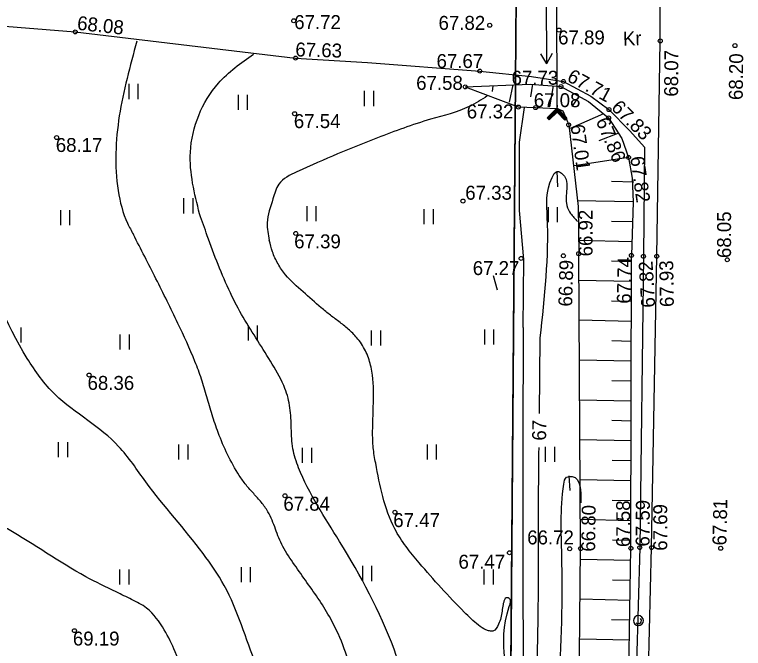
# Model space of a CAD drawing. Extents: x 637052 to 638628, y 6462502 to 6466834.
# Drawn here: x 637820.28 to 637856.88, y 6465808.58 to 6465840.4 of the extents above; entities that cross this region are included whole.
import ezdxf

# ---------------------------------------------------------------- set-up
doc = ezdxf.new("R2010")
doc.units = 0
for name, color, linetype in [('HALJASTUS', 7, 'Continuous'), ('HORISONTAAL-EH2000', 7, 'Continuous'), ('KORGUS-EH2000', 7, 'Continuous'), ('PIIR', 7, 'Continuous'), ('POST', 7, 'Continuous'), ('RELJEEF', 7, 'Continuous'), ('TEE', 7, 'Continuous'), ('TRUUP', 7, 'Continuous')]:
    doc.layers.add(name, color=color, linetype=linetype)

msp = doc.modelspace()

# ---------------------------------------------------------------- linework, layer by layer
at = {"layer": 'HALJASTUS'}
for p, q in [((637826.011, 6465836.921), (637826.011, 6465836.161)), ((637826.471, 6465836.921), (637826.471, 6465836.161)), ((637837.84, 6465836.574), (637837.84, 6465835.814)), ((637838.3, 6465836.574), (637838.3, 6465835.814)), ((637831.505, 6465836.375), (637831.505, 6465835.615)), ((637831.965, 6465836.375), (637831.965, 6465835.615)), ((637828.762, 6465831.185), (637828.762, 6465830.425)), ((637829.222, 6465831.185), (637829.222, 6465830.425)), ((637822.578, 6465830.586), (637822.578, 6465829.826)), ((637823.038, 6465830.586), (637823.038, 6465829.826)), ((637834.947, 6465830.786), (637834.947, 6465830.026)), ((637835.407, 6465830.786), (637835.407, 6465830.026)), ((637840.832, 6465830.636), (637840.832, 6465829.876)), ((637841.292, 6465830.636), (637841.292, 6465829.876)), ((637847.066, 6465830.736), (637847.066, 6465829.976)), ((637847.526, 6465830.736), (637847.526, 6465829.976)), ((637820.594, 6465824.697), (637820.594, 6465823.937)), ((637832.004, 6465824.797), (637832.004, 6465824.037)), ((637832.464, 6465824.797), (637832.464, 6465824.037)), ((637825.57, 6465824.348), (637825.57, 6465823.588)), ((637826.03, 6465824.348), (637826.03, 6465823.588)), ((637838.189, 6465824.547), (637838.189, 6465823.787)), ((637838.649, 6465824.547), (637838.649, 6465823.787)), ((637843.874, 6465824.597), (637843.874, 6465823.837)), ((637844.334, 6465824.597), (637844.334, 6465823.837)), ((637822.471, 6465818.937), (637822.471, 6465818.177)), ((637822.931, 6465818.937), (637822.931, 6465818.177)), ((637828.513, 6465818.823), (637828.513, 6465818.063)), ((637828.973, 6465818.823), (637828.973, 6465818.063)), ((637834.726, 6465818.651), (637834.726, 6465817.891)), ((637835.186, 6465818.651), (637835.186, 6465817.891)), ((637840.996, 6465818.823), (637840.996, 6465818.063)), ((637841.456, 6465818.823), (637841.456, 6465818.063)), ((637846.924, 6465818.708), (637846.924, 6465817.948)), ((637847.384, 6465818.708), (637847.384, 6465817.948)), ((637831.648, 6465812.663), (637831.648, 6465811.903)), ((637832.108, 6465812.663), (637832.108, 6465811.903)), ((637837.747, 6465812.72), (637837.747, 6465811.96)), ((637838.207, 6465812.72), (637838.207, 6465811.96)), ((637825.549, 6465812.549), (637825.549, 6465811.789)), ((637826.009, 6465812.549), (637826.009, 6465811.789)), ((637843.846, 6465812.549), (637843.846, 6465811.789)), ((637844.306, 6465812.549), (637844.306, 6465811.789))]:
    msp.add_line(p, q, dxfattribs=at)
at = {"layer": 'HORISONTAAL-EH2000'}
for p, q in [((637847.509, 6465832.549), (637847.536, 6465831.749)), ((637844.526, 6465826.567), (637844.329, 6465827.287)), ((637846.635, 6465820.379), (637846.678, 6465824.177)), ((637848.113, 6465817.248), (637848.164, 6465816.512))]:
    msp.add_line(p, q, dxfattribs=at)
msp.add_lwpolyline([(637845.821, 6465824.688), (637845.86, 6465828.113), (637845.635, 6465830.574), (637845.635, 6465833.998), (637845.88, 6465835.741)], dxfattribs=at)
for points in [[(637826.415, 6465839.064), (637825.537, 6465835.315), (637825.479, 6465831.567), (637825.947, 6465829.927), (637826.245, 6465829.364)], [(637829.57, 6465830.394), (637829.107, 6465833.5), (637830.512, 6465836.955), (637832.268, 6465838.419)], [(637844.016, 6465836.32), (637843.111, 6465835.787), (637841.166, 6465835.147), (637838.502, 6465834.214), (637834.453, 6465832.508), (637833.547, 6465831.895), (637833.254, 6465831.149), (637832.961, 6465829.949), (637833.068, 6465829.069)], [(637820.665, 6465782.569), (637821.047, 6465783.436), (637823.136, 6465788.576), (637824.368, 6465793.543), (637825.019, 6465797.381), (637824.642, 6465799.368), (637823.992, 6465800.327), (637821.115, 6465803.171), (637814.473, 6465809.407), (637812.555, 6465811.325), (637807.728, 6465815.779), (637806.324, 6465817.081), (637805.091, 6465818.691), (637804.763, 6465819.704), (637804.547, 6465820.729), (637804.269, 6465822.803), (637804.081, 6465825.137), (637803.824, 6465827.462), (637803.276, 6465829.415), (637802.42, 6465831.574), (637801.48, 6465833.299)], [(637826.008, 6465770.162), (637827.193, 6465771.616), (637828.009, 6465772.571), (637828.818, 6465773.545), (637829.482, 6465774.583), (637829.864, 6465775.727), (637830.48, 6465779.976), (637831.165, 6465784.567), (637831.987, 6465788.678), (637833.305, 6465794.434), (637833.819, 6465796.49), (637833.921, 6465799.505), (637833.682, 6465803.445), (637833.442, 6465804.918), (637832.415, 6465807.728), (637830.805, 6465811.736), (637829.744, 6465813.347), (637826.868, 6465816.944), (637825.498, 6465818.726), (637823.957, 6465820.028), (637822.314, 6465821.33), (637820.91, 6465823.145), (637818.239, 6465828.696), (637816.664, 6465832.293), (637816.319, 6465833.376)], [(637846.678, 6465824.177), (637847.029, 6465830.229), (637847.269, 6465832.229), (637847.536, 6465832.522), (637847.749, 6465832.442), (637848.015, 6465830.816), (637848.201, 6465830.416), (637848.548, 6465830.016)], [(637821.915, 6465772.929), (637824.471, 6465775.933), (637825.567, 6465778.023), (637826.936, 6465782.237), (637827.655, 6465784.704), (637828.751, 6465790.186), (637830.155, 6465796.353), (637830.155, 6465799.094), (637829.744, 6465801.869), (637828.82, 6465806.666), (637828.34, 6465808.413), (637827.792, 6465809.509), (637826.902, 6465810.606), (637826.154, 6465811.042), (637825.381, 6465811.414), (637823.855, 6465812.182), (637819.917, 6465814.58), (637818.171, 6465815.642), (637816.151, 6465817.869), (637813.891, 6465821.021), (637812.076, 6465824.31), (637811.46, 6465826.229), (637809.788, 6465831.979)], [(637839.284, 6465794.015), (637839.819, 6465796.396), (637840.124, 6465797.077), (637840.603, 6465797.684), (637841.1, 6465798.285), (637841.458, 6465798.948), (637841.527, 6465801.278), (637841.189, 6465802.226), (637840.771, 6465803.159), (637840.355, 6465804.095), (637840.02, 6465805.047), (637839.85, 6465805.917), (637839.744, 6465806.811), (637839.604, 6465807.696), (637839.336, 6465808.541), (637836.596, 6465813.955), (637834.542, 6465817.655), (637834.253, 6465818.608), (637834.174, 6465819.632), (637834.108, 6465820.661), (637833.857, 6465821.629), (637833.22, 6465822.849), (637832.49, 6465824.026), (637831.758, 6465825.204), (637831.118, 6465826.426), (637829.954, 6465829.304), (637829.57, 6465830.394)], [(637827.831, 6465765.697), (637831.186, 6465770.391), (637833.001, 6465773.201), (637833.446, 6465774.16), (637833.608, 6465774.788), (637833.733, 6465775.42), (637833.891, 6465776.695), (637834.2, 6465780.67), (637834.362, 6465782.744), (637834.456, 6465783.781), (637834.576, 6465784.815), (637834.997, 6465786.785), (637835.569, 6465788.721), (637837.041, 6465793.723), (637837.795, 6465796.259), (637838.034, 6465800.027), (637838.175, 6465802.193), (637838.178, 6465803.273), (637838.034, 6465804.344), (637837.589, 6465805.955), (637836.836, 6465808.559), (637836.151, 6465810.066), (637835.585, 6465810.997), (637834.961, 6465811.891), (637834.333, 6465812.781), (637833.754, 6465813.698), (637833.55, 6465814.125), (637833.38, 6465814.572), (637833.209, 6465815.019), (637833.001, 6465815.445), (637832.669, 6465815.915), (637832.284, 6465816.352), (637831.899, 6465816.789), (637831.563, 6465817.261), (637830.502, 6465819.419), (637830.199, 6465820.308), (637829.933, 6465821.208), (637829.66, 6465822.104), (637829.337, 6465822.983), (637828.481, 6465824.901), (637827.377, 6465827.14), (637826.245, 6465829.364)], [(637842.126, 6465797.218), (637842.537, 6465797.629), (637842.811, 6465797.492), (637842.844, 6465797.235), (637842.862, 6465796.978), (637842.873, 6465796.464), (637842.879, 6465795.436), (637842.956, 6465793.86), (637843.003, 6465793.072), (637843.038, 6465792.678), (637843.085, 6465792.284), (637843.378, 6465791.825), (637843.586, 6465791.693), (637843.673, 6465791.687), (637843.735, 6465791.736), (637843.883, 6465792.016), (637844.02, 6465792.332), (637844.249, 6465793.004), (637844.694, 6465794.854), (637844.772, 6465796.147), (637844.819, 6465797.441), (637844.864, 6465798.735), (637844.934, 6465800.027), (637845.139, 6465802.734), (637845.259, 6465805.818), (637845.122, 6465810.683), (637845.122, 6465811.094), (637844.917, 6465811.094), (637844.883, 6465811.021), (637844.853, 6465810.946), (637844.811, 6465810.792), (637844.76, 6465810.455), (637844.702, 6465810.112), (637844.574, 6465809.792), (637844.3, 6465809.449), (637844.128, 6465809.456), (637843.947, 6465809.514), (637843.571, 6465809.749), (637842.862, 6465810.409), (637841.699, 6465811.621), (637840.602, 6465812.876), (637839.939, 6465813.693), (637839.638, 6465814.126), (637839.37, 6465814.589), (637838.77, 6465816.202), (637838.411, 6465817.878), (637838.289, 6465818.659), (637838.26, 6465819.469), (637838.302, 6465821.114), (637838.177, 6465822.7), (637837.938, 6465823.435), (637837.754, 6465823.782), (637837.521, 6465824.113), (637837.091, 6465824.564), (637836.621, 6465824.948), (637836.14, 6465825.309), (637835.672, 6465825.689), (637834.768, 6465826.483), (637833.891, 6465827.334), (637833.506, 6465827.888), (637833.23, 6465828.498), (637833.07, 6465829.07)], [(637845.821, 6465824.688), (637845.807, 6465810.666), (637845.807, 6465803.813), (637845.4, 6465794.713), (637845.054, 6465790.167), (637844.728, 6465785.62), (637844.66, 6465784.661), (637844.584, 6465784.318), (637844.414, 6465784.198), (637844.141, 6465784.205), (637843.86, 6465784.218), (637843.667, 6465784.113), (637843.511, 6465783.813), (637843.393, 6465783.496), (637843.281, 6465783.085), (637842.991, 6465781.841), (637842.789, 6465781.017), (637842.537, 6465780.207), (637839.866, 6465773.629), (637837.915, 6465769.62), (637836.1, 6465766.811)], [(637829.572, 6465756.994), (637831.221, 6465757.989), (637831.803, 6465758.365), (637832.048, 6465758.584), (637832.72, 6465759.3), (637833.145, 6465759.798), (637833.583, 6465760.284), (637834.902, 6465761.525), (637836.117, 6465762.854), (637837.658, 6465765.081), (637839.712, 6465768.061), (637841.904, 6465770.425), (637842.794, 6465771.316), (637844.232, 6465774.023), (637844.814, 6465779.539), (637845.191, 6465783.445), (637845.293, 6465784.473), (637845.874, 6465791.866), (637846.082, 6465795.568), (637846.252, 6465799.274), (637846.486, 6465806.04), (637846.594, 6465812.807), (637846.594, 6465816.336), (637846.615, 6465818.664)], [(637845.67, 6465780.481), (637846.492, 6465784.387), (637846.697, 6465789.081), (637847.005, 6465795.385), (637847.211, 6465799.428), (637847.759, 6465813.27), (637847.861, 6465816.833), (637847.998, 6465817.175), (637848.272, 6465817.21), (637848.71, 6465815.897)]]:
    msp.add_spline(points, degree=3, dxfattribs=at)
at = {"layer": 'KORGUS-EH2000'}
for centre in [(637834.294, 6465840.092), (637844.139, 6465839.866), (637847.615, 6465839.629), (637823.32, 6465839.538), (637852.705, 6465839.082), (637856.455, 6465838.847), (637834.386, 6465838.22), (637843.64, 6465837.565), (637847.842, 6465837.045), (637842.91, 6465836.775), (637847.718, 6465836.788), (637845.578, 6465835.761), (637846.441, 6465835.734), (637850.129, 6465835.634), (637834.342, 6465835.428), (637850.11, 6465835.215), (637848.104, 6465834.867), (637822.387, 6465834.229), (637851.111, 6465833.231), (637842.794, 6465831.043), (637834.398, 6465829.415), (637847.837, 6465828.294), (637848.607, 6465828.399), (637851.252, 6465828.313), (637851.861, 6465828.268), (637852.53, 6465828.272), (637845.716, 6465828.159), (637856.065, 6465828.092), (637824.021, 6465822.308), (637833.856, 6465816.243), (637839.376, 6465815.42), (637851.227, 6465813.61), (637851.677, 6465813.645), (637852.264, 6465813.647), (637855.738, 6465813.608), (637845.132, 6465813.381), (637848.155, 6465813.583), (637848.705, 6465813.596), (637823.285, 6465809.472)]:
    msp.add_circle(centre, 0.1, dxfattribs=at)
at = {"layer": 'PIIR'}
msp.add_lwpolyline([(637837.31, 6465348.34), (637837.75, 6465476.47), (637838.14, 6465578.04), (637842.09, 6465578.02), (637842.65, 6465630.23), (637844.77, 6465752.2), (637846.38, 6465958.05), (637847.66, 6466123.46), (637850.77, 6466141.99), (637851.37, 6466257.55), (637851.48, 6466284.54), (637852.06, 6466284.36), (637852.46, 6466311.38), (637851.44, 6466340.86), (637850.62, 6466356.26), (637847.03, 6466396.72)], dxfattribs=at)
msp.add_lwpolyline([(637810.23, 6465956.98), (637846.38, 6465958.05), (637844.77, 6465752.2), (637580.77, 6465804.64), (637575.48, 6465887.92), (637736.14, 6465936.54)], close=True, dxfattribs=at)
at = {"layer": 'POST'}
for radius, start, end in [(0.25, 45.3325, 224.682), (0.25, 225, 45), (0.15, 225, 45)]:
    msp.add_arc((637851.606, 6465809.978), radius, start, end, dxfattribs=at)
at = {"layer": 'RELJEEF'}
for p, q in [((637844.28, 6465836.548), (637844.319, 6465836.833)), ((637845.301, 6465836.873), (637845.111, 6465836.003)), ((637846.287, 6465836.913), (637846.179, 6465836.278)), ((637847.317, 6465836.819), (637847.137, 6465835.769)), ((637848.28, 6465835.795), (637848.627, 6465836.298)), ((637849.853, 6465835.425), (637848.176, 6465834.677)), ((637849.631, 6465834.079), (637850.597, 6465834.449)), ((637851.111, 6465833.231), (637848.384, 6465832.805)), ((637851.37, 6465831.995), (637850.253, 6465832.02)), ((637851.338, 6465830.995), (637848.535, 6465831.057)), ((637851.306, 6465829.996), (637850.253, 6465830.019)), ((637851.274, 6465828.996), (637848.589, 6465829.056)), ((637851.251, 6465827.997), (637850.253, 6465828.019)), ((637851.25, 6465826.996), (637848.616, 6465827.055)), ((637851.248, 6465825.996), (637850.257, 6465826.018)), ((637851.246, 6465824.996), (637848.629, 6465825.054)), ((637851.245, 6465823.996), (637850.264, 6465824.017)), ((637851.243, 6465822.996), (637848.642, 6465823.053)), ((637851.241, 6465821.995), (637850.271, 6465822.017)), ((637851.24, 6465820.995), (637848.656, 6465821.052)), ((637851.238, 6465819.995), (637850.277, 6465820.016)), ((637851.236, 6465818.995), (637848.669, 6465819.052)), ((637851.234, 6465817.995), (637850.284, 6465818.016)), ((637851.233, 6465816.994), (637848.682, 6465817.051)), ((637851.231, 6465815.994), (637850.291, 6465816.015)), ((637851.229, 6465814.994), (637848.695, 6465815.05)), ((637851.228, 6465813.994), (637850.298, 6465814.014)), ((637851.217, 6465812.994), (637848.7, 6465813.049)), ((637851.201, 6465811.994), (637850.305, 6465812.014)), ((637851.184, 6465810.994), (637848.68, 6465811.049)), ((637851.168, 6465809.994), (637850.26, 6465810.014)), ((637851.152, 6465808.994), (637848.66, 6465809.049))]:
    msp.add_line(p, q, dxfattribs=at)
for points in [[(637842.91, 6465836.775), (637846.172, 6465836.909), (637847.718, 6465836.788), (637849.094, 6465836.046), (637850.11, 6465835.215), (637850.771, 6465834.176), (637851.111, 6465833.231), (637851.298, 6465832.186), (637851.338, 6465830.995), (637851.252, 6465828.313)], [(637842.91, 6465836.775), (637845.573, 6465835.766), (637846.441, 6465835.734), (637847.523, 6465835.681), (637847.819, 6465835.573), (637848.104, 6465834.867), (637848.583, 6465830.766), (637848.607, 6465828.399)], [(637846.594, 6465748.044), (637846.797, 6465751.982), (637847.308, 6465755.879), (637847.6, 6465764.943), (637847.969, 6465770.768), (637848.567, 6465784.311), (637848.564, 6465799.325), (637848.705, 6465813.596), (637848.607, 6465828.399)], [(637850.375, 6465747.808), (637850.405, 6465756.079), (637850.557, 6465770.596), (637850.889, 6465784.365), (637850.991, 6465799.084), (637851.227, 6465813.61), (637851.252, 6465828.313)]]:
    msp.add_lwpolyline(points, dxfattribs=at)
at = {"layer": 'TEE'}
for points in [[(637851.07, 6465747.804), (637851.351, 6465756.12), (637851.551, 6465770.716), (637851.746, 6465784.335), (637851.904, 6465799.12), (637852.264, 6465813.647), (637852.53, 6465828.272), (637852.705, 6465839.082), (637852.698, 6465843.191), (637852.782, 6465857.135), (637852.826, 6465871.239), (637852.866, 6465885.025), (637852.992, 6465899.336), (637853.224, 6465914.289), (637853.462, 6465928.676), (637853.587, 6465943.253), (637853.805, 6465957.976), (637853.84, 6465963.489)], [(637782.197, 6465857.662), (637786.812, 6465853.166), (637791.213, 6465849.392), (637796.164, 6465845.914), (637800.626, 6465843.389), (637805.92, 6465841.823), (637810.276, 6465840.884), (637815.595, 6465840.161), (637823.32, 6465839.538), (637834.386, 6465838.22), (637838.002, 6465838.003), (637843.64, 6465837.565), (637846.233, 6465837.293), (637847.842, 6465837.045), (637849.218, 6465836.315), (637850.129, 6465835.634), (637851.171, 6465834.564), (637851.915, 6465833.74)], [(637851.915, 6465833.74), (637851.861, 6465828.268), (637851.677, 6465813.645), (637851.266, 6465799.089), (637851.182, 6465784.352), (637850.972, 6465770.695), (637850.771, 6465756.068), (637850.489, 6465747.747)]]:
    msp.add_lwpolyline(points, dxfattribs=at)
at = {"layer": 'TRUUP'}
for p, q in [((637847.523, 6465835.681), (637847.513, 6465843.809)), ((637846.976, 6465841.442), (637846.983, 6465837.939)), ((637846.685, 6465838.429), (637846.983, 6465837.939)), ((637847.268, 6465838.444), (637846.983, 6465837.939)), ((637847.522, 6465835.611), (637847.128, 6465835.225)), ((637847.908, 6465835.217), (637847.522, 6465835.611))]:
    msp.add_line(p, q, dxfattribs=at)
for points in [[(637848.018, 6465835.215), (637847.907, 6465835.107), (637847.521, 6465835.511), (637847.127, 6465835.115), (637847.018, 6465835.227), (637847.523, 6465835.721)], [(637847.523, 6465835.721), (637848.018, 6465835.215), (637847.907, 6465835.107), (637847.521, 6465835.511), (637847.127, 6465835.115), (637847.018, 6465835.227)], [(637847.978, 6465835.216), (637847.907, 6465835.147), (637847.521, 6465835.541), (637847.127, 6465835.155), (637847.058, 6465835.226), (637847.523, 6465835.681)], [(637847.948, 6465835.216), (637847.907, 6465835.177), (637847.522, 6465835.581), (637847.127, 6465835.185), (637847.088, 6465835.226), (637847.523, 6465835.651)]]:
    msp.add_lwpolyline(points, close=True, dxfattribs=at)

# ---------------------------------------------------------------- texts
at = {"layer": 'HORISONTAAL-EH2000'}
msp.add_text('67', height=0.7, rotation=89.3648, dxfattribs=at).set_placement((637846.969, 6465819.01))
at = {"layer": 'KORGUS-EH2000'}
for s, rotation, p in [('68.08', 353.8368, (637823.391, 6465839.646)), ('67.63', 358.3623, (637834.371, 6465838.308)), ('68.07', 89.4387, (637853.594, 6465836.281)), ('68.20', 89.3143, (637856.844, 6465836.11)), ('67.71', 331.4326, (637847.97, 6465837.096)), ('67.83', 314.981, (637850.197, 6465835.693)), ('67.86', 292.82, (637849.454, 6465835.067)), ('67.01', 277.7785, (637848.197, 6465834.849)), ('67.82', 277.9749, (637851.192, 6465833.247)), ('66.92', 90, (637849.304, 6465828.265)), ('68.05', 90, (637856.258, 6465828.18)), ('66.89', 88.4245, (637848.279, 6465825.737)), ('67.74', 88.8072, (637851.22, 6465825.881)), ('67.82', 93.4662, (637852.454, 6465825.71)), ('67.93', 90.8359, (637853.387, 6465825.726)), ('67.58', 90, (637851.191, 6465813.67)), ('67.59', 89.5695, (637852.164, 6465813.693)), ('67.81', 88.7086, (637856.021, 6465813.743)), ('66.80', 89.2192, (637849.43, 6465813.435)), ('67.69', 90, (637853.054, 6465813.485))]:
    msp.add_text(s, height=0.7, rotation=rotation, dxfattribs=at).set_placement(p)
for s, p in [('67.72', (637834.321, 6465839.677)), ('67.82', (637841.568, 6465839.638)), ('67.89', (637847.574, 6465838.906)), ('67.67', (637841.468, 6465837.722)), ('67.73', (637845.236, 6465836.884)), ('67.58', (637840.445, 6465836.626)), ('67.08', (637846.352, 6465835.757)), ('67.32', (637842.986, 6465835.19)), ('67.54', (637834.301, 6465834.705)), ('68.17', (637822.346, 6465833.506)), ('67.33', (637842.911, 6465831.109)), ('67.39', (637834.318, 6465828.668)), ('67.27', (637843.286, 6465827.327)), ('68.36', (637823.941, 6465821.561)), ('67.84', (637833.776, 6465815.496)), ('67.47', (637839.296, 6465814.673)), ('66.72', (637846.022, 6465813.804)), ('67.47', (637842.57, 6465812.584)), ('69.19', (637823.205, 6465808.725))]:
    msp.add_text(s, height=0.7, dxfattribs=at).set_placement(p)
at = {"layer": 'TEE'}
msp.add_text('Kr', height=0.699, rotation=2.1576, dxfattribs=at).set_placement((637850.842, 6465838.84))

doc.saveas('drawing.dxf')
